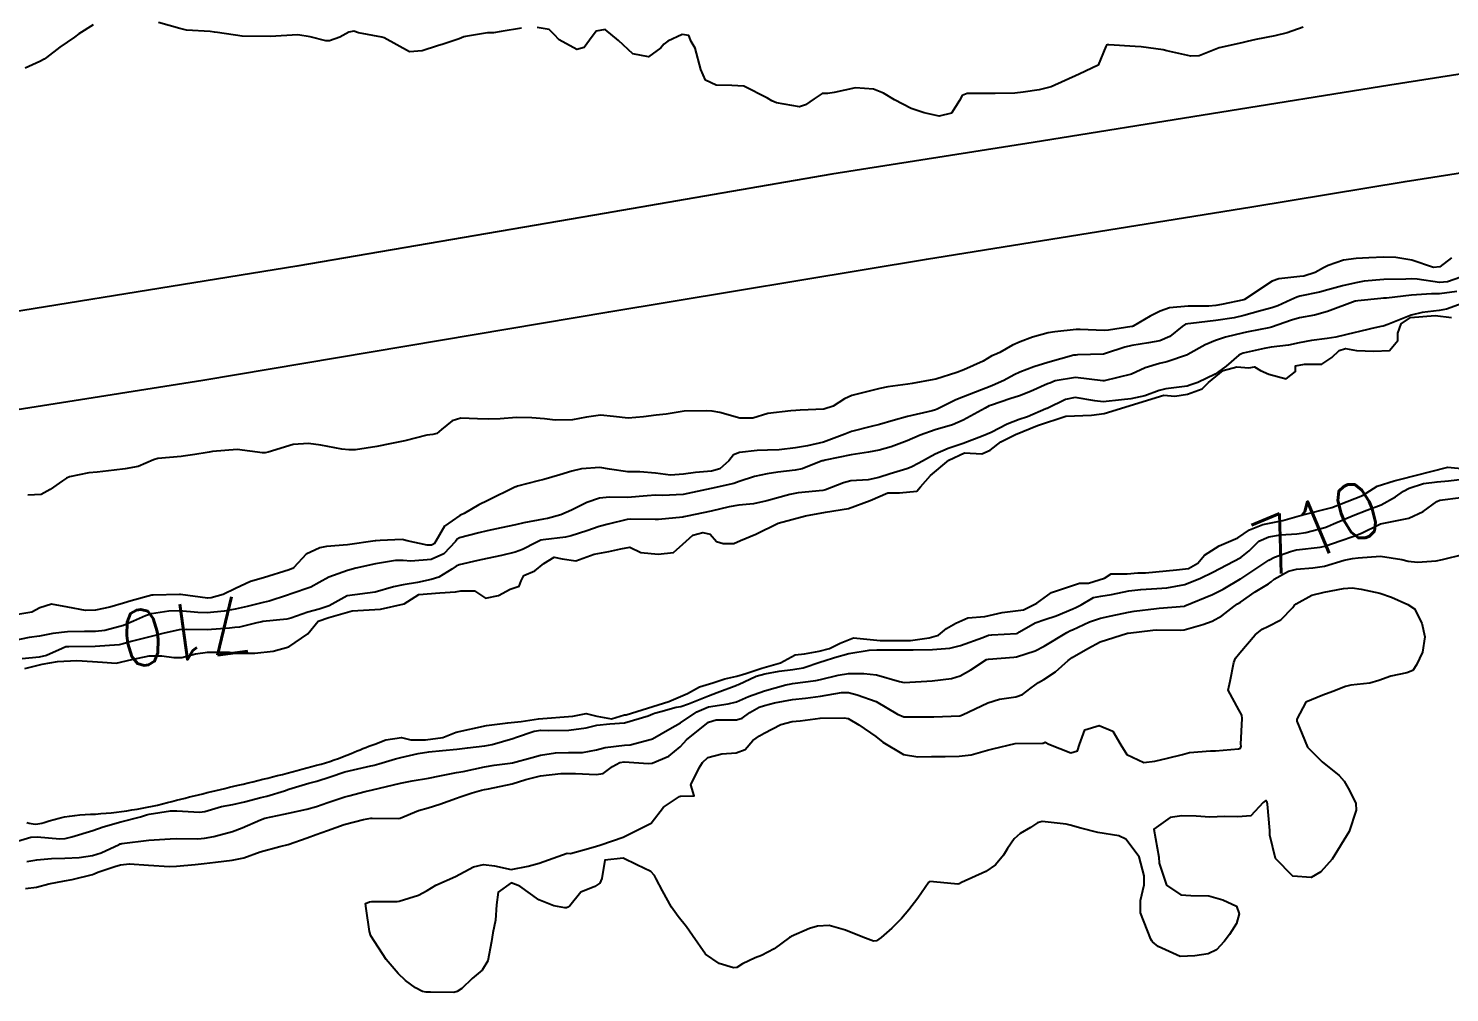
# Model space of a CAD drawing. Header units: metres. Extents: x 307586 to 320046, y 7427249 to 7434250.
# Drawn here: x 310619.4 to 310721.3, y 7432734.3 to 7432803.3 of the extents above; entities that cross this region are included whole.
import ezdxf
from ezdxf.enums import TextEntityAlignment as Align

# ---------------------------------------------------------------- set-up
doc = ezdxf.new("R2010")
doc.units = ezdxf.units.M
doc.header["$MEASUREMENT"] = 0
for name, color, linetype in [('Cotas', 45, 'Continuous'), ('Curvas de Nivel 1m', 11, 'Continuous'), ('Curvas de Nivel 5m', 15, 'Continuous'), ('Hidrografia', 140, 'Continuous'), ('Vias Primárias', 230, 'Continuous')]:
    doc.layers.add(name, color=color, linetype=linetype)
doc.styles.add('Style-STANDARD', font='STANDARD.shx')

msp = doc.modelspace()

# ---------------------------------------------------------------- linework, layer by layer
at = {"layer": 'Curvas de Nivel 1m', "flags": 128}
for points, elevation in [([(310624.07, 7432803.58), (310623.05, 7432802.93), (310622.73, 7432802.7), (310621.68, 7432801.99), (310620.72, 7432801.24), (310620.55, 7432801.12), (310620.25, 7432800.95), (310619.19, 7432800.48)], 714), ([(310654.75, 7432803.35), (310653.3, 7432803.11), (310652.75, 7432803.02), (310652.33, 7432803), (310650.74, 7432802.76), (310650.62, 7432802.72), (310650.29, 7432802.59), (310649.14, 7432802.21), (310648.73, 7432802.08), (310647.64, 7432801.72), (310646.73, 7432801.66), (310644.92, 7432802.66), (310644.74, 7432802.71), (310643.08, 7432803.02), (310642.75, 7432803.12), (310642.38, 7432803.06), (310641.73, 7432802.7), (310641.01, 7432802.43), (310640.74, 7432802.44), (310639.62, 7432802.72), (310638.74, 7432802.86), (310636.74, 7432802.76), (310634.74, 7432802.78), (310632.98, 7432803.04), (310632.75, 7432803.07), (310632.45, 7432803.11), (310630.75, 7432803.21), (310630.28, 7432803.31), (310628.75, 7432803.74)], 714), ([(310710.76, 7432803.42), (310709.63, 7432803.01), (310708.75, 7432802.8), (310707.38, 7432802.54), (310706.75, 7432802.4), (310706.37, 7432802.3), (310704.74, 7432801.94), (310703.32, 7432801.37), (310702.73, 7432801.33), (310701, 7432801.73), (310700.74, 7432801.79), (310699.15, 7432802.01), (310698.74, 7432802.04), (310696.85, 7432802.14), (310696.74, 7432802.14), (310696.67, 7432802.12), (310696.62, 7432802.04), (310696.08, 7432800.69), (310694.71, 7432800.06), (310692.7, 7432799.15), (310691.86, 7432798.94), (310690.7, 7432798.76), (310690.12, 7432798.7), (310688.7, 7432798.67), (310687.2, 7432798.66), (310686.7, 7432798.66), (310686.33, 7432798.53), (310686.15, 7432798.17), (310685.58, 7432797.27), (310684.68, 7432797.05), (310683.6, 7432797.28), (310682.68, 7432797.6), (310681.49, 7432798.22), (310680.7, 7432798.7), (310679.97, 7432798.97), (310678.7, 7432799.08), (310677.16, 7432798.74), (310676.7, 7432798.66), (310676.31, 7432798.67), (310675.74, 7432798.29), (310675.12, 7432797.86), (310674.68, 7432797.72), (310673.02, 7432797.99), (310672.69, 7432798.14), (310672.38, 7432798.33), (310670.7, 7432799.19), (310669.82, 7432799.24), (310668.7, 7432799.27), (310667.94, 7432799.62), (310667.62, 7432800.39), (310667.21, 7432801.92), (310666.91, 7432802.4), (310666.86, 7432802.52), (310666.75, 7432802.81), (310666.26, 7432802.89), (310665.25, 7432802.41), (310664.95, 7432802.2), (310664.74, 7432801.94), (310663.86, 7432801.3), (310662.73, 7432801.5), (310661.7, 7432802.46), (310660.75, 7432803.26), (310660.1, 7432803.13), (310659.62, 7432802.48), (310659.26, 7432801.96), (310658.73, 7432801.81), (310657.46, 7432802.51), (310657.11, 7432802.88), (310656.75, 7432803.25), (310655.89, 7432803.39)], 714), ([(310721.4, 7432786.9), (310720.55, 7432786.25), (310720.1, 7432786.2), (310718.56, 7432786.73), (310717.42, 7432786.93), (310716.56, 7432786.95), (310715.48, 7432786.89), (310714.56, 7432786.84), (310713.66, 7432786.73), (310712.55, 7432786.35), (310712.22, 7432786.18), (310711.63, 7432785.86), (310710.82, 7432785.59), (310710.54, 7432785.55), (310709.03, 7432785.4), (310708.54, 7432785.22), (310706.57, 7432783.92), (310706.52, 7432783.9), (310704.91, 7432783.55), (310704.52, 7432783.48), (310704.01, 7432783.44), (310702.52, 7432783.44), (310701.18, 7432783.32), (310700.51, 7432783.07), (310699.8, 7432782.71), (310698.59, 7432782.01), (310698.53, 7432781.99), (310698.5, 7432781.98), (310696.81, 7432781.72), (310696.5, 7432781.7), (310694.79, 7432781.76), (310694.5, 7432781.76), (310692.97, 7432781.61), (310692.49, 7432781.52), (310691.38, 7432781.21), (310690.48, 7432780.89), (310689.94, 7432780.65), (310689.04, 7432780.12), (310688.65, 7432779.95), (310688.47, 7432779.87), (310687.83, 7432779.5), (310686.46, 7432778.87), (310685.95, 7432778.68), (310684.45, 7432778.21), (310684.31, 7432778.18), (310682.75, 7432777.9), (310682.45, 7432777.86), (310681.01, 7432777.66), (310680.44, 7432777.54), (310679.39, 7432777.28), (310678.43, 7432777.03), (310677.9, 7432776.79), (310677.09, 7432776.27), (310676.42, 7432776.05), (310674.73, 7432775.99), (310674.42, 7432775.97), (310674.05, 7432775.94), (310672.42, 7432775.74), (310671.34, 7432775.42), (310670.41, 7432775.42), (310668.96, 7432775.82), (310668.42, 7432775.92), (310667.98, 7432775.94), (310666.42, 7432775.92), (310665.12, 7432775.71), (310664.42, 7432775.63), (310663.5, 7432775.52), (310662.41, 7432775.42), (310661.35, 7432775.53), (310660.41, 7432775.62), (310659.41, 7432775.48), (310658.41, 7432775.29), (310657.17, 7432775.27), (310656.41, 7432775.36), (310655.49, 7432775.45), (310654.41, 7432775.46), (310653.23, 7432775.38), (310652.41, 7432775.35), (310651.61, 7432775.38), (310650.41, 7432775.41), (310649.78, 7432775.22), (310649.02, 7432774.6), (310648.7, 7432774.31), (310648.4, 7432774.25), (310647.97, 7432774.19), (310646.39, 7432773.79), (310645.45, 7432773.6), (310644.39, 7432773.39), (310642.87, 7432773.16), (310642.39, 7432773.14), (310641.89, 7432773.19), (310640.39, 7432773.49), (310639.5, 7432773.61), (310638.39, 7432773.52), (310636.61, 7432772.98), (310636.38, 7432772.93), (310636.2, 7432772.94), (310634.39, 7432773.18), (310632.62, 7432773.04), (310632.38, 7432772.99), (310632.23, 7432772.96), (310631.36, 7432772.82), (310630.51, 7432772.7), (310630.38, 7432772.68), (310628.69, 7432772.54), (310628.38, 7432772.44), (310627.28, 7432771.95), (310626.37, 7432771.8), (310625.56, 7432771.69), (310624.36, 7432771.56), (310623.76, 7432771.51), (310622.36, 7432771.21), (310622.16, 7432771.12), (310621.88, 7432770.93), (310620.99, 7432770.3), (310620.34, 7432769.94), (310619.39, 7432769.91)], 713), ([(310722.54, 7432785.69), (310721.11, 7432785.17), (310720.54, 7432785.13), (310718.93, 7432785.37), (310718.54, 7432785.4), (310718.13, 7432785.37), (310716.54, 7432785.34), (310715.13, 7432785.22), (310714.54, 7432785.12), (310713.59, 7432784.89), (310712.53, 7432784.6), (310711.93, 7432784.45), (310710.53, 7432784.15), (310710.31, 7432784.08), (310709.88, 7432783.88), (310708.95, 7432783.45), (310708.52, 7432783.31), (310707.72, 7432783.1), (310706.51, 7432782.77), (310705.82, 7432782.61), (310704.51, 7432782.42), (310702.73, 7432782.19), (310702.51, 7432782.18), (310702.33, 7432782.15), (310702.09, 7432781.97), (310701.22, 7432781.26), (310700.49, 7432780.96), (310699.69, 7432780.8), (310698.48, 7432780.61), (310697.99, 7432780.51), (310696.61, 7432780.04), (310696.47, 7432780.01), (310694.59, 7432779.95), (310694.47, 7432779.94), (310694.33, 7432779.92), (310692.47, 7432779.41), (310691.47, 7432779.09), (310690.46, 7432778.7), (310690.06, 7432778.51), (310689.33, 7432778.12), (310688.73, 7432777.84), (310688.45, 7432777.74), (310687.29, 7432777.29), (310686.43, 7432776.94), (310685.88, 7432776.72), (310684.79, 7432776.18), (310684.54, 7432776.06), (310684.42, 7432776.02), (310684.19, 7432775.95), (310682.42, 7432775.54), (310681.38, 7432775.25), (310680.41, 7432774.97), (310679.81, 7432774.83), (310678.41, 7432774.47), (310677.92, 7432774.26), (310676.4, 7432773.69), (310675.25, 7432773.44), (310674.39, 7432773.29), (310673.22, 7432773.15), (310672.39, 7432773.12), (310671.64, 7432773.09), (310670.39, 7432772.96), (310669.96, 7432772.78), (310669.61, 7432772.36), (310668.96, 7432771.78), (310668.37, 7432771.62), (310667.23, 7432771.53), (310666.37, 7432771.4), (310665.43, 7432771.34), (310664.37, 7432771.47), (310663.24, 7432771.57), (310662.37, 7432771.57), (310661.07, 7432771.77), (310660.37, 7432771.88), (310659.07, 7432771.79), (310658.37, 7432771.62), (310657.5, 7432771.37), (310656.36, 7432771.03), (310655.96, 7432770.92), (310654.48, 7432770.54), (310654.38, 7432770.51), (310654.35, 7432770.5), (310654.28, 7432770.47), (310652.34, 7432769.53), (310651.71, 7432769.21), (310650.64, 7432768.59), (310650.43, 7432768.49), (310650.33, 7432768.45), (310649.24, 7432767.68), (310648.63, 7432766.61), (310648.49, 7432766.42), (310648.3, 7432766.33), (310648.01, 7432766.33), (310646.57, 7432766.64), (310646.3, 7432766.71), (310646.22, 7432766.73), (310644.64, 7432766.66), (310644.32, 7432766.64), (310644.3, 7432766.65), (310644.28, 7432766.64), (310642.3, 7432766.35), (310640.79, 7432766.22), (310640.3, 7432766.14), (310639.33, 7432765.68), (310638.45, 7432764.73), (310638.36, 7432764.65), (310638.28, 7432764.62), (310638.11, 7432764.56), (310636.28, 7432763.98), (310635.33, 7432763.71), (310634.27, 7432763.22), (310633.38, 7432762.79), (310632.53, 7432762.54), (310632.26, 7432762.53), (310630.32, 7432762.78), (310630.26, 7432762.78), (310628.36, 7432762.75), (310628.26, 7432762.74), (310626.8, 7432762.33), (310626.25, 7432762.17), (310625.25, 7432761.89), (310624.24, 7432761.67), (310623.51, 7432761.65), (310622.25, 7432761.89), (310621.09, 7432762.1), (310620.25, 7432761.84), (310619.68, 7432761.52), (310618.24, 7432761.29)], 712), ([(310721.78, 7432784.49), (310720.53, 7432784.33), (310719.97, 7432784.32), (310718.53, 7432784.22), (310716.75, 7432784.02), (310716.52, 7432784), (310716.34, 7432783.99), (310714.69, 7432783.82), (310714.54, 7432783.8), (310714.52, 7432783.8), (310714.49, 7432783.79), (310712.51, 7432783.05), (310711.57, 7432782.8), (310710.51, 7432782.6), (310709.94, 7432782.44), (310708.5, 7432781.94), (310708.31, 7432781.89), (310706.83, 7432781.59), (310706.5, 7432781.52), (310705.21, 7432781.21), (310704.49, 7432780.99), (310703.75, 7432780.68), (310702.51, 7432779.97), (310702.47, 7432779.95), (310700.99, 7432779.46), (310700.47, 7432779.34), (310699.45, 7432779.01), (310698.46, 7432778.56), (310696.51, 7432778.1), (310696.45, 7432778.08), (310696.41, 7432778.08), (310694.46, 7432778.32), (310693.01, 7432778.08), (310692.61, 7432777.93), (310692.45, 7432777.87), (310691.22, 7432777.32), (310690.44, 7432777.02), (310689.76, 7432776.79), (310688.43, 7432776.35), (310688.27, 7432776.29), (310687.98, 7432776.14), (310686.41, 7432775.27), (310685.64, 7432774.94), (310684.41, 7432774.57), (310683.33, 7432774.2), (310682.4, 7432773.8), (310681.25, 7432773.37), (310680.39, 7432773.13), (310679.63, 7432772.99), (310678.39, 7432772.8), (310676.51, 7432772.41), (310676.38, 7432772.37), (310676.31, 7432772.35), (310676.1, 7432772.28), (310674.87, 7432771.8), (310674.37, 7432771.7), (310673.13, 7432771.56), (310672.37, 7432771.44), (310671.46, 7432771.25), (310670.36, 7432770.89), (310669.97, 7432770.74), (310668.35, 7432770.37), (310666.35, 7432769.94), (310664.87, 7432769.89), (310664.35, 7432769.91), (310663.77, 7432769.85), (310662.35, 7432769.74), (310661.06, 7432769.75), (310660.35, 7432769.69), (310659.44, 7432769.38), (310658.34, 7432768.83), (310657.57, 7432768.5), (310656.61, 7432768.24), (310656.33, 7432768.19), (310654.93, 7432767.93), (310654.32, 7432767.78), (310653.3, 7432767.57), (310652.31, 7432767.36), (310651.69, 7432767.2), (310650.31, 7432766.84), (310650.15, 7432766.75), (310650.03, 7432766.59), (310649.2, 7432765.7), (310648.29, 7432765.29), (310646.84, 7432765.18), (310646.29, 7432765.22), (310645.72, 7432765.22), (310644.29, 7432764.99), (310642.89, 7432764.68), (310642.28, 7432764.51), (310640.95, 7432764.03), (310640.27, 7432763.65), (310639.66, 7432763.32), (310638.26, 7432762.83), (310637.98, 7432762.73), (310636.69, 7432762.32), (310636.25, 7432762.21), (310635.1, 7432761.93), (310634.25, 7432761.74), (310633.45, 7432761.59), (310632.24, 7432761.47), (310631.56, 7432761.5), (310630.24, 7432761.61), (310629.49, 7432761.59), (310628.24, 7432761.4), (310627.82, 7432761.27), (310626.95, 7432760.87), (310626.23, 7432760.58), (310624.9, 7432760.21), (310624.23, 7432760.14), (310623.45, 7432760.14), (310622.22, 7432760.12), (310621.17, 7432760), (310620.22, 7432759.81), (310619.47, 7432759.71), (310618.22, 7432759.44)], 711), ([(310619.32, 7432743.67), (310620.03, 7432743.78), (310621.09, 7432743.88), (310622.03, 7432743.9), (310623.07, 7432743.95), (310624.03, 7432744.09), (310624.65, 7432744.28), (310625.92, 7432744.88), (310626, 7432744.93), (310626.04, 7432744.94), (310626.12, 7432744.96), (310628.05, 7432745.19), (310629.59, 7432745.29), (310630.05, 7432745.31), (310631.57, 7432745.29), (310632.05, 7432745.33), (310632.71, 7432745.46), (310634.05, 7432745.82), (310634.75, 7432746.08), (310636.06, 7432746.66), (310636.36, 7432746.76), (310637.73, 7432747.07), (310638.07, 7432747.14), (310639.37, 7432747.42), (310640.08, 7432747.61), (310640.89, 7432747.89), (310642.09, 7432748.29), (310642.39, 7432748.38), (310643.55, 7432748.67), (310644.09, 7432748.8), (310645.59, 7432749.16), (310646.1, 7432749.29), (310646.92, 7432749.44), (310648.1, 7432749.63), (310648.9, 7432749.81), (310650.11, 7432750.04), (310650.57, 7432750.12), (310652.11, 7432750.45), (310652.81, 7432750.56), (310653.95, 7432750.71), (310654.12, 7432750.74), (310655.52, 7432751.12), (310656.12, 7432751.28), (310657.19, 7432751.44), (310658.13, 7432751.47), (310659.13, 7432751.48), (310660.13, 7432751.66), (310660.76, 7432751.83), (310662.14, 7432751.99), (310662.55, 7432752.03), (310664.08, 7432752.42), (310664.14, 7432752.45), (310665.38, 7432753.17), (310666.15, 7432753.59), (310667.33, 7432754.38), (310668.17, 7432754.74), (310669.57, 7432754.95), (310670.17, 7432755.11), (310671.03, 7432755.49), (310672.18, 7432755.89), (310673.7, 7432756.31), (310674.08, 7432756.4), (310674.18, 7432756.42), (310675.84, 7432756.63), (310676.19, 7432756.71), (310677.44, 7432757.02), (310678.2, 7432757.13), (310679.3, 7432757.14), (310680.19, 7432757.04), (310681.84, 7432756.56), (310682.19, 7432756.49), (310683.8, 7432756.58), (310684.19, 7432756.6), (310685.58, 7432756.77), (310686.19, 7432756.96), (310686.96, 7432757.39), (310688.07, 7432758.13), (310688.21, 7432758.17), (310690.03, 7432758.3), (310690.22, 7432758.33), (310691.57, 7432758.75), (310692.22, 7432759.08), (310693.83, 7432760.07), (310694.1, 7432760.2), (310694.24, 7432760.26), (310695.47, 7432760.82), (310696.25, 7432761.09), (310697.01, 7432761.27), (310698.26, 7432761.53), (310698.66, 7432761.6), (310700.26, 7432761.78), (310700.45, 7432761.8), (310702.26, 7432761.96), (310702.3, 7432761.97), (310704.27, 7432762.8), (310705.03, 7432763.18), (310706.28, 7432763.91), (310706.31, 7432763.92), (310708.3, 7432765.25), (310708.72, 7432765.47), (310709.87, 7432765.87), (310710.2, 7432765.97), (310710.3, 7432765.99), (310711.98, 7432766.18), (310712.31, 7432766.25), (310713.49, 7432766.66), (310714.32, 7432766.95), (310714.95, 7432767.19), (310716.21, 7432767.8), (310716.3, 7432767.84), (310716.33, 7432767.85), (310716.42, 7432767.88), (310718.34, 7432768.25), (310719.37, 7432768.73), (310720.35, 7432769.46), (310720.55, 7432769.55), (310722.06, 7432769.73)], 711), ([(310619.22, 7432741.74), (310620.01, 7432741.83), (310620.89, 7432742.06), (310622.01, 7432742.28), (310622.56, 7432742.38), (310624.02, 7432742.74), (310624.13, 7432742.79), (310624.4, 7432742.9), (310625.61, 7432743.3), (310626.03, 7432743.42), (310626.66, 7432743.5), (310628.03, 7432743.4), (310629.54, 7432743.32), (310630.03, 7432743.34), (310631.38, 7432743.46), (310632.03, 7432743.52), (310632.84, 7432743.61), (310634.03, 7432743.76), (310634.86, 7432743.94), (310636.04, 7432744.37), (310637.45, 7432744.74), (310638.04, 7432744.89), (310639.39, 7432745.37), (310640.05, 7432745.6), (310640.87, 7432745.89), (310642.06, 7432746.33), (310643.44, 7432746.67), (310643.97, 7432746.76), (310644.06, 7432746.77), (310645.96, 7432746.74), (310646.06, 7432746.76), (310647.37, 7432747.32), (310648.08, 7432747.51), (310648.91, 7432747.77), (310650.09, 7432748.21), (310650.37, 7432748.3), (310651.22, 7432748.58), (310651.89, 7432748.78), (310652.1, 7432748.83), (310652.4, 7432748.87), (310654.1, 7432749.22), (310655.08, 7432749.55), (310656.11, 7432749.81), (310657.57, 7432749.96), (310658.11, 7432749.97), (310658.64, 7432749.96), (310660.11, 7432749.9), (310660.6, 7432749.98), (310661.29, 7432750.46), (310661.8, 7432750.77), (310662.12, 7432750.81), (310663.86, 7432750.68), (310664.12, 7432750.7), (310665.32, 7432751.21), (310666.13, 7432751.87), (310666.38, 7432752.16), (310666.59, 7432752.39), (310668.16, 7432753.65), (310668.7, 7432753.82), (310670.16, 7432753.81), (310670.56, 7432753.94), (310671.12, 7432754.34), (310671.79, 7432754.71), (310672.17, 7432754.85), (310672.88, 7432755.03), (310674.17, 7432755.26), (310675.1, 7432755.36), (310676.18, 7432755.51), (310677.69, 7432755.77), (310678.18, 7432755.76), (310678.81, 7432755.61), (310680.17, 7432755.12), (310681.7, 7432754.21), (310682.16, 7432754.03), (310684.01, 7432754.03), (310684.16, 7432754.03), (310684.31, 7432754.03), (310686.16, 7432754.1), (310686.37, 7432754.16), (310688.17, 7432755.03), (310689.01, 7432755.29), (310690.18, 7432755.46), (310690.66, 7432755.62), (310691.28, 7432756.1), (310691.8, 7432756.48), (310692.19, 7432756.7), (310693.03, 7432757.25), (310693.94, 7432758.06), (310694.21, 7432758.27), (310695.34, 7432758.93), (310696.23, 7432759.39), (310698.17, 7432760.01), (310698.22, 7432760.02), (310699.99, 7432760.23), (310700.24, 7432760.25), (310701.98, 7432760.23), (310702.24, 7432760.26), (310703.57, 7432760.63), (310704.25, 7432760.89), (310704.93, 7432761.26), (310705.79, 7432761.92), (310706.07, 7432762.11), (310706.27, 7432762.23), (310707.34, 7432762.97), (310708.28, 7432763.56), (310708.47, 7432763.7), (310708.7, 7432763.89), (310709.72, 7432764.45), (310710.29, 7432764.6), (310711.46, 7432764.69), (310712.29, 7432764.82), (310713.7, 7432765.24), (310714.3, 7432765.36), (310714.71, 7432765.41), (310716.3, 7432765.54), (310717.83, 7432765.3), (310718.3, 7432765.18), (310718.95, 7432765.11), (310720.3, 7432765.21), (310720.76, 7432765.29), (310722.3, 7432765.67)], 712)]:
    msp.add_lwpolyline(points, dxfattribs=dict(at, elevation=elevation))
at = {"layer": 'Curvas de Nivel 1m', "elevation": 713, "flags": 128}
msp.add_lwpolyline([(310716.27, 7432762.88), (310717.1, 7432762.61), (310718.27, 7432762.08), (310718.74, 7432761.77), (310719.26, 7432760.74), (310719.49, 7432759.76), (310719.32, 7432758.66), (310718.89, 7432757.76), (310718.63, 7432757.34), (310718.2, 7432757.19), (310717.05, 7432756.94), (310716.2, 7432756.62), (310715.55, 7432756.45), (310714.19, 7432756.3), (310713.8, 7432756.21), (310712.9, 7432755.84), (310712.18, 7432755.57), (310710.96, 7432755.07), (310710.31, 7432753.87), (310710.31, 7432753.72), (310711.09, 7432751.86), (310712.13, 7432750.81), (310713.34, 7432749.83), (310713.7, 7432749.42), (310714.1, 7432748.76), (310714.55, 7432747.82), (310714.56, 7432747.34), (310714.06, 7432745.82), (310712.85, 7432743.84), (310712.03, 7432742.94), (310711.35, 7432742.53), (310710.03, 7432742.62), (310708.78, 7432743.88), (310708.39, 7432745.55), (310708.37, 7432745.89), (310708.21, 7432747.77), (310708.19, 7432747.89), (310708.09, 7432748.03), (310707.9, 7432747.89), (310707.03, 7432746.95), (310706.08, 7432746.86), (310705.13, 7432746.88), (310704.08, 7432746.85), (310703.11, 7432746.92), (310702.08, 7432746.93), (310701.24, 7432746.82), (310700.06, 7432745.99), (310700.42, 7432743.99), (310700.46, 7432743.56), (310700.98, 7432741.98), (310702.01, 7432741.29), (310702.73, 7432741.24), (310704.01, 7432741.2), (310705.01, 7432740.92), (310706, 7432740.47), (310706.19, 7432739.92), (310705.99, 7432739.22), (310705.48, 7432738.43), (310705.1, 7432737.93), (310704.55, 7432737.35), (310703.96, 7432737.05), (310703.01, 7432736.91), (310701.96, 7432736.86), (310700.37, 7432737.59), (310699.97, 7432737.92), (310699.92, 7432737.99), (310699.86, 7432738.1), (310699.11, 7432740), (310699.12, 7432740.88), (310699.37, 7432742), (310699.37, 7432742.65), (310699.01, 7432744), (310698.06, 7432745.26), (310697.55, 7432745.51), (310696.06, 7432745.75), (310694.84, 7432746.05), (310694.07, 7432746.28), (310693.78, 7432746.35), (310692.07, 7432746.53), (310691.73, 7432746.43), (310691.24, 7432746.1), (310690.48, 7432745.68), (310690.05, 7432745.3), (310689.58, 7432744.59), (310689.29, 7432744.12), (310688.73, 7432743.43), (310688.03, 7432742.96), (310686.28, 7432742.16), (310686.11, 7432742.07), (310686.02, 7432742.05), (310684.77, 7432742.17), (310684.02, 7432742.23), (310683.94, 7432742.18), (310683.15, 7432741.05), (310682.52, 7432740.2), (310681.99, 7432739.58), (310681.3, 7432738.9), (310680.54, 7432738.22), (310680.2, 7432737.99), (310679.97, 7432737.97), (310679.21, 7432738.24), (310677.98, 7432738.76), (310676.8, 7432739.09), (310675.98, 7432739.04), (310675.39, 7432738.88), (310674.07, 7432738.3), (310674.01, 7432738.26), (310673.97, 7432738.23), (310672.87, 7432737.41), (310671.95, 7432736.94), (310671.5, 7432736.78), (310670.6, 7432736.34), (310670.2, 7432736.08), (310669.94, 7432736.06), (310668.93, 7432736.36), (310667.95, 7432737.04), (310667.01, 7432738.38), (310666.59, 7432739), (310665.99, 7432739.74), (310665.51, 7432740.4), (310664.86, 7432741.56), (310664.41, 7432742.42), (310664.28, 7432742.67), (310664.03, 7432742.96), (310663.03, 7432743.43), (310662.04, 7432743.9), (310660.74, 7432743.76), (310660.52, 7432742.46), (310660.37, 7432742.11), (310660.01, 7432741.88), (310659.01, 7432741.48), (310658.23, 7432740.49), (310658.09, 7432740.39), (310657.99, 7432740.36), (310657.86, 7432740.36), (310657.08, 7432740.5), (310656, 7432740.92), (310654.64, 7432741.91), (310654.02, 7432742.14), (310653.08, 7432741.48), (310652.96, 7432740.56), (310652.9, 7432739.47), (310652.7, 7432738.56), (310652.6, 7432737.93), (310652.34, 7432736.56), (310651.94, 7432735.89), (310651.23, 7432735.28), (310650.48, 7432734.58), (310650.16, 7432734.35), (310649.92, 7432734.28), (310648.23, 7432734.3), (310647.92, 7432734.31), (310647.67, 7432734.36), (310647.17, 7432734.62), (310646.45, 7432735.15), (310645.93, 7432735.64), (310645.07, 7432736.65), (310643.97, 7432738.35), (310643.87, 7432738.66), (310643.63, 7432740.31), (310643.58, 7432740.67), (310643.87, 7432740.79), (310644, 7432740.8), (310645.84, 7432740.8), (310646, 7432740.82), (310647.37, 7432741.25), (310648.01, 7432741.6), (310648.63, 7432741.98), (310650.02, 7432742.59), (310651.33, 7432743.28), (310652.03, 7432743.45), (310652.82, 7432743.35), (310654.03, 7432743.1), (310655.23, 7432743.33), (310656.03, 7432743.55), (310657.69, 7432744.15), (310658.04, 7432744.27), (310658.28, 7432744.25), (310659.13, 7432744.48), (310660.05, 7432744.75), (310660.45, 7432744.87), (310662.05, 7432745.42), (310664.06, 7432746.42), (310664.94, 7432747.55), (310666.09, 7432748.32), (310666.15, 7432748.34), (310667.13, 7432748.38), (310666.89, 7432749.17), (310667.48, 7432750.38), (310667.74, 7432750.75), (310668.12, 7432751.12), (310669.11, 7432751.37), (310670.13, 7432751.45), (310670.78, 7432751.69), (310671.34, 7432752.34), (310671.81, 7432752.67), (310672.15, 7432752.86), (310673.33, 7432753.49), (310674.16, 7432753.69), (310674.72, 7432753.74), (310676.16, 7432753.93), (310677.87, 7432753.96), (310678.16, 7432753.9), (310678.93, 7432753.46), (310680.15, 7432752.61), (310680.66, 7432752.22), (310682.13, 7432751.32), (310683.16, 7432751.16), (310684.13, 7432751.19), (310685.11, 7432751.19), (310686.13, 7432751.21), (310686.97, 7432751.31), (310688.14, 7432751.63), (310688.53, 7432751.74), (310690.14, 7432752.11), (310692.1, 7432752.14), (310692.14, 7432752.15), (310692.27, 7432752.21), (310692.54, 7432752.08), (310694.13, 7432751.44), (310694.6, 7432751.59), (310694.74, 7432752.05), (310695.12, 7432753.09), (310696.16, 7432753.41), (310697.13, 7432753), (310697.7, 7432752.02), (310698.13, 7432751.32), (310699.36, 7432750.76), (310700.13, 7432750.85), (310701.04, 7432751.07), (310702.13, 7432751.32), (310702.63, 7432751.47), (310704.14, 7432751.59), (310704.48, 7432751.6), (310706.14, 7432751.74), (310706.28, 7432751.78), (310706.32, 7432751.92), (310706.31, 7432752.08), (310706.4, 7432753.92), (310706.38, 7432754.14), (310706.17, 7432754.52), (310705.39, 7432755.93), (310705.53, 7432756.59), (310705.79, 7432757.92), (310705.91, 7432758.23), (310706.22, 7432758.62), (310707.33, 7432759.9), (310707.83, 7432760.3), (310708.24, 7432760.49), (310709.16, 7432760.97), (310710.02, 7432761.87), (310710.13, 7432762), (310710.27, 7432762.13), (310711.38, 7432762.75), (310712.27, 7432762.96), (310713.66, 7432763.21), (310714.28, 7432763.26), (310714.92, 7432763.17)], close=True, dxfattribs=at)
at = {"layer": 'Curvas de Nivel 5m', "elevation": 710, "flags": 128}
for points in [[(310722.42, 7432783.73), (310721.03, 7432783.23), (310720.52, 7432783.13), (310719.29, 7432782.99), (310718.51, 7432782.79), (310716.84, 7432782.13), (310716.51, 7432782.01), (310716.33, 7432781.98), (310715.6, 7432781.81), (310714.72, 7432781.6), (310714.5, 7432781.54), (310713.11, 7432781.22), (310712.49, 7432781.11), (310711.37, 7432780.98), (310710.49, 7432780.82), (310709.72, 7432780.64), (310708.48, 7432780.49), (310707.97, 7432780.41), (310706.48, 7432780.07), (310706.36, 7432780.03), (310706.16, 7432779.92), (310705.25, 7432779.15), (310704.46, 7432778.56), (310703.23, 7432777.96), (310702.65, 7432777.77), (310702.45, 7432777.72), (310700.92, 7432777.51), (310700.44, 7432777.39), (310699.43, 7432777.01), (310698.43, 7432776.8), (310697.74, 7432776.72), (310696.43, 7432776.58), (310695.83, 7432776.65), (310694.44, 7432776.89), (310693.75, 7432776.76), (310692.42, 7432776.12), (310692.4, 7432776.11), (310692.34, 7432776.09), (310691.01, 7432775.51), (310690.41, 7432775.32), (310689.55, 7432774.98), (310688.41, 7432774.4), (310687.84, 7432774.14), (310686.4, 7432773.61), (310685.33, 7432773.24), (310684.39, 7432772.83), (310683.22, 7432772.2), (310682.69, 7432771.9), (310682.38, 7432771.78), (310681.17, 7432771.43), (310680.37, 7432771.16), (310679.6, 7432771.01), (310678.36, 7432770.92), (310677.83, 7432770.79), (310676.54, 7432770.28), (310676.35, 7432770.23), (310674.58, 7432770.07), (310674.35, 7432770.03), (310673.99, 7432769.95), (310672.34, 7432769.49), (310671.39, 7432769.29), (310670.34, 7432769.18), (310669.63, 7432769.06), (310668.34, 7432768.76), (310666.62, 7432768.4), (310666.39, 7432768.35), (310666.33, 7432768.33), (310664.58, 7432768.17), (310664.33, 7432768.16), (310662.58, 7432768.19), (310662.33, 7432768.16), (310660.96, 7432767.83), (310660.32, 7432767.66), (310659.43, 7432767.36), (310658.31, 7432766.98), (310657.91, 7432766.89), (310656.31, 7432766.71), (310656.15, 7432766.67), (310655.81, 7432766.52), (310654.83, 7432766.01), (310654.3, 7432765.81), (310653.33, 7432765.59), (310652.29, 7432765.37), (310651.63, 7432765.23), (310650.29, 7432764.91), (310650.07, 7432764.81), (310649.77, 7432764.6), (310648.84, 7432764.04), (310648.28, 7432763.86), (310647.31, 7432763.66), (310646.27, 7432763.48), (310645.59, 7432763.33), (310644.27, 7432762.96), (310642.26, 7432762.69), (310640.98, 7432761.97), (310640.25, 7432761.74), (310639.44, 7432761.53), (310638.24, 7432761.1), (310637.94, 7432761.03), (310636.23, 7432760.85), (310636.15, 7432760.84), (310635.8, 7432760.76), (310634.56, 7432760.45), (310634.23, 7432760.42), (310633.84, 7432760.39), (310632.23, 7432760.26), (310630.76, 7432760.29), (310630.23, 7432760.26), (310629.07, 7432760), (310628.22, 7432759.79), (310626.78, 7432759.43), (310626.22, 7432759.25), (310625.92, 7432759.18), (310624.21, 7432759.06), (310622.33, 7432759.05), (310622.21, 7432759.05), (310622.11, 7432759.03), (310621.84, 7432758.93), (310620.73, 7432758.42), (310620.2, 7432758.3), (310618.98, 7432758.19)], [(310618.17, 7432744.97), (310619.6, 7432745.4), (310620.05, 7432745.43), (310621.68, 7432745.3), (310622.05, 7432745.32), (310622.55, 7432745.43), (310624.05, 7432745.88), (310624.79, 7432746.16), (310626.06, 7432746.51), (310627.46, 7432746.86), (310627.9, 7432747.02), (310628.07, 7432747.07), (310629.61, 7432747.3), (310630.07, 7432747.3), (310631.68, 7432747.2), (310632.07, 7432747.25), (310633.26, 7432747.61), (310634.08, 7432747.76), (310634.9, 7432747.95), (310636.09, 7432748.24), (310636.5, 7432748.34), (310637.77, 7432748.73), (310638.09, 7432748.84), (310639.53, 7432749.28), (310640.1, 7432749.43), (310641.06, 7432749.74), (310642.11, 7432750.09), (310643.96, 7432750.51), (310644.11, 7432750.54), (310644.21, 7432750.56), (310644.53, 7432750.66), (310645.74, 7432751.02), (310646.12, 7432751.12), (310647.35, 7432751.4), (310648.13, 7432751.53), (310649.11, 7432751.61), (310650.13, 7432751.71), (310650.9, 7432751.81), (310652.13, 7432751.96), (310652.65, 7432752.05), (310654.14, 7432752.47), (310654.2, 7432752.49), (310654.34, 7432752.54), (310655.67, 7432753), (310656.15, 7432753.07), (310656.69, 7432753.05), (310658.15, 7432753.07), (310659.39, 7432753.24), (310660.15, 7432753.43), (310661.09, 7432753.52), (310662.15, 7432753.6), (310663.84, 7432754.1), (310664.16, 7432754.24), (310664.3, 7432754.28), (310664.75, 7432754.41), (310665.85, 7432754.72), (310666.17, 7432754.77), (310666.72, 7432754.95), (310668.17, 7432755.54), (310668.79, 7432755.76), (310670.18, 7432756.29), (310670.22, 7432756.31), (310670.31, 7432756.35), (310671.58, 7432756.95), (310672.19, 7432757.11), (310673.22, 7432757.29), (310674.2, 7432757.41), (310674.95, 7432757.54), (310676.21, 7432757.97), (310676.44, 7432758.04), (310677.18, 7432758.27), (310678.22, 7432758.57), (310679.66, 7432758.8), (310680.22, 7432758.82), (310681.61, 7432758.83), (310682.22, 7432758.82), (310682.83, 7432758.82), (310684.22, 7432758.86), (310685.44, 7432758.95), (310686.22, 7432759.13), (310687.82, 7432759.72), (310688.23, 7432759.87), (310688.46, 7432759.9), (310690.23, 7432760), (310690.32, 7432760.02), (310690.45, 7432760.11), (310691.57, 7432760.77), (310692.25, 7432760.99), (310693.07, 7432761.25), (310694.26, 7432761.76), (310694.47, 7432761.85), (310694.86, 7432762.05), (310695.74, 7432762.57), (310696.27, 7432762.68), (310697.03, 7432762.79), (310698.27, 7432763.04), (310699.13, 7432763.15), (310700.28, 7432763.21), (310700.99, 7432763.26), (310702.28, 7432763.51), (310703.42, 7432763.95), (310704.29, 7432764.39), (310705.3, 7432764.92), (310706.3, 7432765.44), (310706.89, 7432765.91), (310707.59, 7432766.62), (310708.32, 7432766.93), (310709.14, 7432767.06), (310710.32, 7432767.14), (310710.97, 7432767.22), (310712.33, 7432767.59), (310712.52, 7432767.66), (310712.93, 7432767.84), (310714.34, 7432768.44), (310715.33, 7432768.82), (310716.35, 7432769.21), (310717.39, 7432769.78), (310717.95, 7432770.19), (310718.36, 7432770.4), (310719.4, 7432770.73), (310720.37, 7432770.86), (310721.19, 7432770.93), (310722.37, 7432771.08)]]:
    msp.add_lwpolyline(points, dxfattribs=at)
at = {"layer": 'Hidrografia'}
msp.add_lwpolyline([(310619.17, 7432757.48), (310620.41, 7432757.81), (310621.52, 7432758), (310622.9, 7432758.07), (310624.01, 7432758), (310624.73, 7432757.94), (310625.71, 7432757.87), (310626.83, 7432758.13), (310628.07, 7432758.4), (310628.99, 7432758.4), (310629.84, 7432758.27), (310630.43, 7432758.27), (310631.41, 7432758.53), (310632.26, 7432758.66), (310633.04, 7432758.66), (310633.83, 7432758.66), (310634.29, 7432758.59), (310635.66, 7432758.59), (310636.97, 7432758.72), (310638.08, 7432759.05), (310639.46, 7432759.97), (310640.18, 7432760.88), (310640.96, 7432761.14), (310642.62, 7432761.61), (310644.65, 7432761.74), (310646.35, 7432762.13), (310647.4, 7432762.79), (310648.91, 7432762.92), (310650.02, 7432762.98), (310650.41, 7432763.05), (310651.39, 7432763.05), (310652.18, 7432762.53), (310653.1, 7432762.72), (310653.95, 7432763.18), (310654.6, 7432763.38), (310654.73, 7432763.77), (310654.93, 7432764.16), (310655.71, 7432764.49), (310656.37, 7432765.01), (310657.09, 7432765.47), (310657.68, 7432765.34), (310658.66, 7432765.21), (310659.97, 7432765.67), (310661.02, 7432765.86), (310661.87, 7432766.06), (310662.52, 7432766.19), (310663.31, 7432765.8), (310664.55, 7432765.67), (310665.66, 7432765.8), (310666.32, 7432766.39), (310667.04, 7432767.04), (310667.76, 7432767.24), (310668.28, 7432767.11), (310668.74, 7432766.58), (310669.2, 7432766.45), (310669.98, 7432766.45), (310670.44, 7432766.65), (310671.55, 7432767.11), (310673.14, 7432767.9), (310675.11, 7432768.42), (310676.55, 7432768.68), (310678.18, 7432768.94), (310679.75, 7432769.53), (310681, 7432770.06), (310681.85, 7432770.06), (310683.09, 7432770.19), (310683.35, 7432770.51), (310684.07, 7432771.3), (310685.38, 7432772.41), (310686.5, 7432772.93), (310687.74, 7432772.87), (310688.33, 7432773.13), (310689.11, 7432773.72), (310690.16, 7432774.24), (310691.73, 7432774.9), (310693.76, 7432775.55), (310695.59, 7432775.62), (310696.51, 7432775.75), (310700.79, 7432777.07), (310701.57, 7432777), (310702.49, 7432777.13), (310703.54, 7432777.52), (310703.99, 7432777.98), (310705.04, 7432778.83), (310706.02, 7432779.09), (310706.87, 7432779.03), (310707.27, 7432779.09), (310707.72, 7432778.83), (310708.31, 7432778.57), (310709.56, 7432778.24), (310710.21, 7432778.77), (310710.21, 7432779.16), (310710.87, 7432779.29), (310712.11, 7432779.29), (310712.83, 7432779.75), (310713.35, 7432780.27), (310713.81, 7432780.4), (310714.6, 7432780.27), (310715.84, 7432780.21), (310716.95, 7432780.27), (310717.54, 7432780.99), (310717.54, 7432781.51), (310717.8, 7432782.17), (310718.46, 7432782.63), (310720.23, 7432782.76), (310721.4, 7432782.63)], dxfattribs=at)
msp.add_lwpolyline([(310619.32, 7432746.46, 0.174529), (310620.55, 7432746.46, -0.077398), (310623.5, 7432747.03, 0.053788), (310629.4, 7432747.89, -0.005438), (310634.46, 7432749.13, 0.009517), (310640.08, 7432750.56, 0.032611), (310642.55, 7432751.41, -0.013765), (310644.26, 7432752.08), (310645.03, 7432752.37), (310646.17, 7432752.56), (310646.83, 7432752.37), (310647.88, 7432752.37), (310649.12, 7432752.56), (310650.07, 7432752.94), (310652.26, 7432753.41), (310653.78, 7432753.6), (310654.73, 7432753.7), (310655.97, 7432753.89), (310658.44, 7432754.08), (310659.39, 7432754.27), (310660.16, 7432754.08), (310661.2, 7432753.89), (310662.15, 7432754.17), (310662.25, 7432754.17), (310665.32, 7432755.13), (310666.66, 7432755.7), (310667.51, 7432756.17), (310668.46, 7432756.46), (310669.32, 7432756.75), (310670.18, 7432756.94), (310670.84, 7432757.13), (310671.99, 7432757.51), (310673.32, 7432757.89), (310674.36, 7432758.46), (310675.03, 7432758.55), (310676.08, 7432758.74), (310676.84, 7432758.93), (310677.6, 7432759.31), (310678.55, 7432759.69), (310679.5, 7432759.6), (310680.45, 7432759.5), (310682.64, 7432759.5), (310683.97, 7432759.69), (310684.64, 7432759.88), (310685.21, 7432760.36), (310685.88, 7432760.74), (310686.73, 7432761.12), (310687.97, 7432761.22), (310689.21, 7432761.5), (310690.73, 7432761.69), (310691.68, 7432762.17), (310692.73, 7432762.93), (310694.73, 7432763.59), (310695.39, 7432763.59), (310696.53, 7432763.97), (310697.01, 7432764.26), (310698.15, 7432764.26), (310698.91, 7432764.35), (310699.48, 7432764.35), (310701.7, 7432764.56), (310702.55, 7432764.66), (310703.22, 7432765.04), (310703.7, 7432765.61), (310704.74, 7432766.27), (310706.08, 7432766.85), (310706.93, 7432767.42), (310707.88, 7432767.8), (310709.31, 7432768.08), (310710.64, 7432768.46), (310712.83, 7432769.03), (310715.02, 7432769.89), (310716.07, 7432770.55), (310717.3, 7432770.93), (310717.68, 7432771.03), (310721.13, 7432771.9), (310722.36, 7432771.8)], format="xyb", dxfattribs=at)
at = {"layer": 'Vias Primárias'}
msp.add_lwpolyline([(310965.03, 7432838.81), (310926.62, 7432832.66), (310892.24, 7432827.04), (310870.07, 7432823.26), (310851.99, 7432820.51), (310793.61, 7432811.3), (310716.99, 7432799.27), (310691.42, 7432795.15), (310677, 7432792.88), (310660, 7432789.96), (310638.65, 7432786.3), (310609.99, 7432781.67), (310588.26, 7432778.9), (310577.3, 7432778.12), (310563.03, 7432777.79), (310548.42, 7432778.23), (310544.9, 7432778.45), (310536.94, 7432779.05), (310528.84, 7432779.77), (310515.15, 7432781.76), (310495.55, 7432784.99), (310477.01, 7432789.14), (310469.45, 7432792.01), (310461.81, 7432794.84)], dxfattribs=at)
msp.add_lwpolyline([(310455.58, 7432787.58), (310460.92, 7432785.99), (310467.32, 7432784.15, 0.021347), (310491.47, 7432778.88, 0.000604), (310512.54, 7432775.25, 0.021822), (310538.31, 7432771.98), (310544.9, 7432771.44), (310550.39, 7432771.11), (310559.84, 7432770.89), (310572.01, 7432771), (310578.99, 7432771.22), (310591.05, 7432772.09), (310608.46, 7432774.43), (310631.93, 7432778.13), (310661.02, 7432783.04), (310683.78, 7432786.81), (310707.1, 7432790.56), (310718.08, 7432792.36), (310794.7, 7432804.38), (310853.06, 7432813.59), (310872.16, 7432816.65), (310891.71, 7432819.92), (310927.18, 7432825.71), (310964.77, 7432831.73)], format="xyb", dxfattribs=at)

# ---------------------------------------------------------------- texts
at = {"layer": 'Cotas', "style": 'Style-STANDARD'}
for rotation, p in [(22.8316, (310711.72, 7432767.54, 710)), (187.8344, (310630.7, 7432760.14, 710))]:
    msp.add_text('710', height=4, rotation=rotation, dxfattribs=at).set_placement(p, align=Align.MIDDLE_CENTER)

doc.saveas('drawing.dxf')
